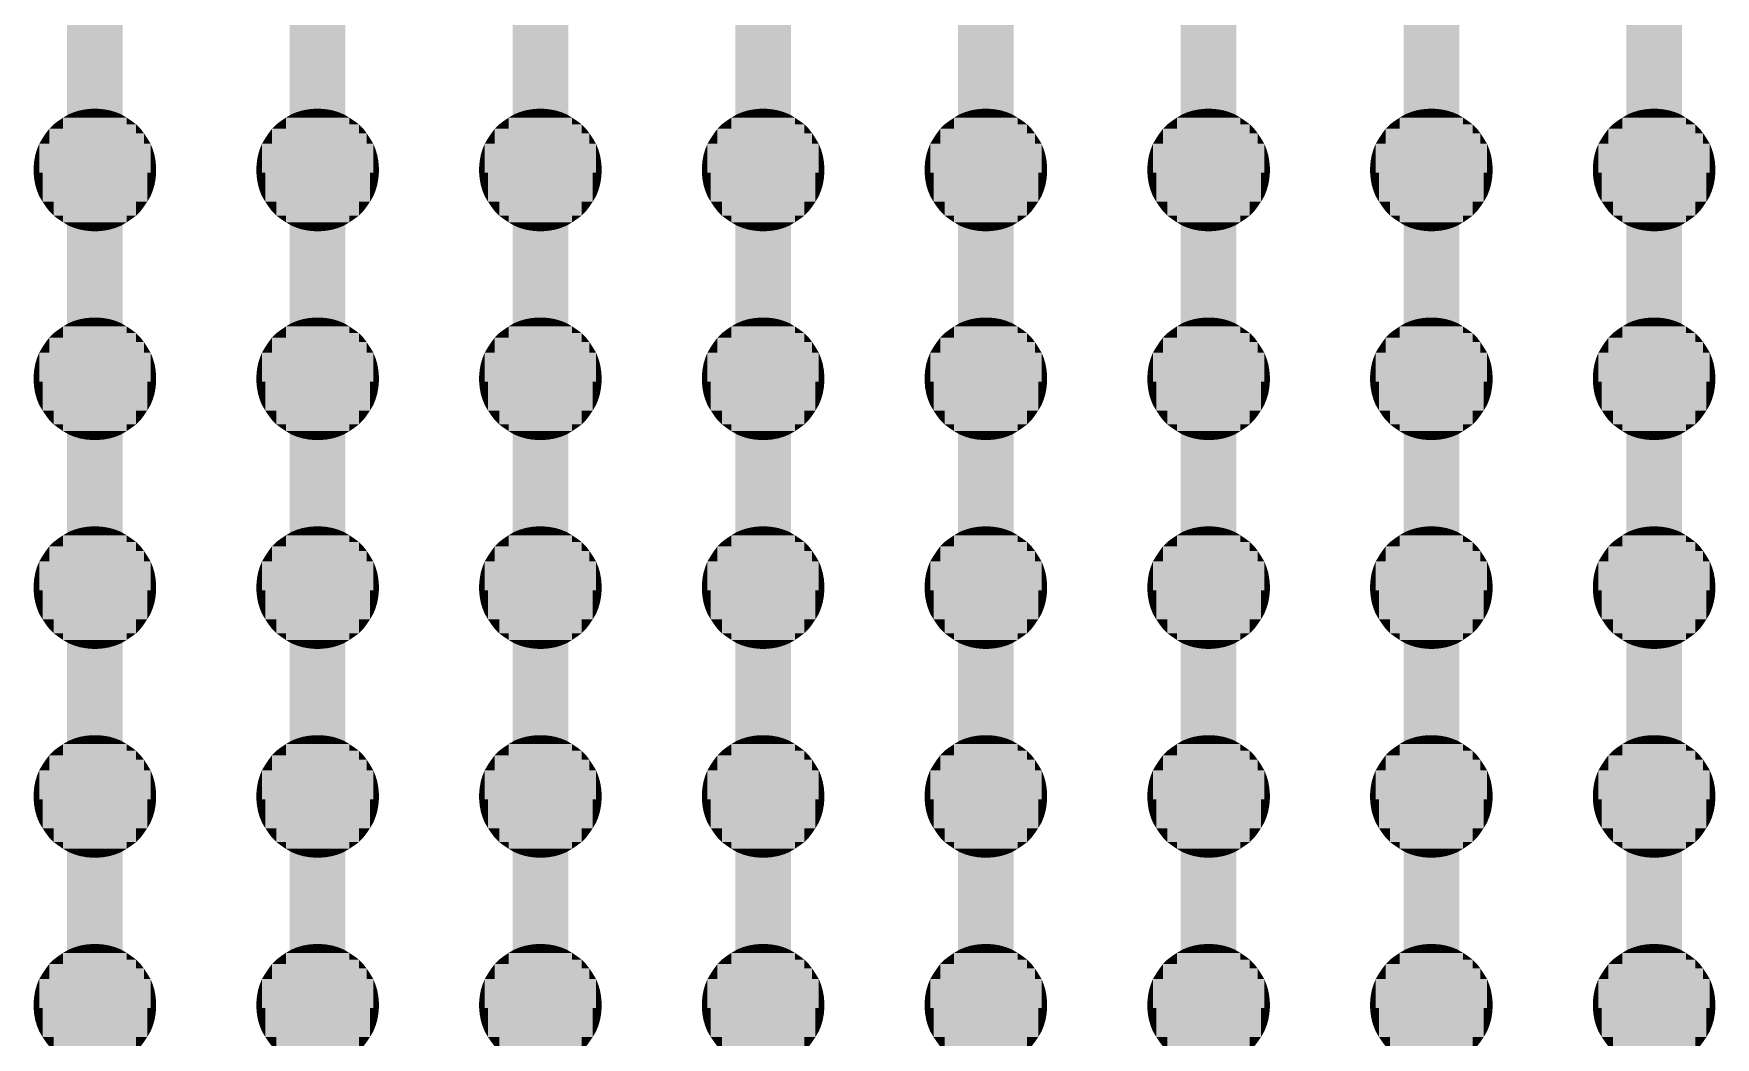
# Model space of a CAD drawing. Extents: x -40166 to 40284, y -45890 to 44060.
# Drawn here: x -5326 to -2306, y -40273 to -38470 of the extents above; entities that cross this region are included whole.
import ezdxf

# ---------------------------------------------------------------- set-up
doc = ezdxf.new("R2010")
doc.units = 0
for name, color, linetype in [('10', 12, 'CONTINUOUS'), ('11', 13, 'CONTINUOUS'), ('12', 14, 'CONTINUOUS'), ('13', 15, 'CONTINUOUS'), ('14', 16, 'CONTINUOUS'), ('15', 17, 'CONTINUOUS'), ('16', 18, 'CONTINUOUS'), ('17', 19, 'CONTINUOUS'), ('18', 20, 'CONTINUOUS'), ('19', 21, 'CONTINUOUS'), ('20', 22, 'CONTINUOUS'), ('21', 23, 'CONTINUOUS'), ('22', 24, 'CONTINUOUS'), ('23', 25, 'CONTINUOUS'), ('24', 26, 'CONTINUOUS'), ('25', 27, 'CONTINUOUS'), ('26', 28, 'CONTINUOUS'), ('27', 29, 'CONTINUOUS'), ('28', 30, 'CONTINUOUS'), ('29', 31, 'CONTINUOUS'), ('3', 6, 'CONTINUOUS'), ('30', 32, 'CONTINUOUS'), ('31', 33, 'CONTINUOUS'), ('32', 34, 'CONTINUOUS'), ('33', 35, 'CONTINUOUS'), ('34', 36, 'CONTINUOUS'), ('35', 37, 'CONTINUOUS'), ('36', 38, 'CONTINUOUS'), ('37', 39, 'CONTINUOUS'), ('38', 40, 'CONTINUOUS'), ('39', 41, 'CONTINUOUS'), ('40', 42, 'CONTINUOUS'), ('41', 43, 'CONTINUOUS'), ('42', 44, 'CONTINUOUS'), ('43', 45, 'CONTINUOUS'), ('44', 46, 'CONTINUOUS'), ('45', 47, 'CONTINUOUS'), ('46', 48, 'CONTINUOUS'), ('47', 49, 'CONTINUOUS'), ('48', 50, 'CONTINUOUS'), ('49', 51, 'CONTINUOUS'), ('5', 7, 'CONTINUOUS'), ('50', 52, 'CONTINUOUS'), ('6', 8, 'CONTINUOUS'), ('7', 9, 'CONTINUOUS'), ('8', 10, 'CONTINUOUS'), ('9', 11, 'CONTINUOUS'), ('L1D0_square', 2, 'CONTINUOUS'), ('L2D0_round', 3, 'CONTINUOUS')]:
    doc.layers.add(name, color=color, linetype=linetype)

# ---------------------------------------------------------------- blocks, each defined once
blk = doc.blocks.new('CIRCLE$5')
at = {"layer": 'L1D0_square'}
for points in [[(-74, 82), (-66, 88), (-57, 82), (-57, 94)], [(-57, 94), (-47, 100), (-27, 94), (-27, 100)], [(-57, 74), (-57, 94), (-5, 74), (-5, 94)], [(-47, 100), (-37, 104), (-27, 100), (-27, 107)], [(-27, 107), (-16, 109), (-5, 107), (-5, 110)], [(-27, 94), (-27, 107), (-5, 94), (-5, 107)], [(-5, 107), (-5, 110), (5, 107), (5, 110)], [(-5, 94), (-5, 107), (27, 94), (27, 107)], [(-5, 82), (-5, 94), (57, 82), (57, 94)], [(5, 107), (5, 110), (16, 107), (16, 109)], [(16, 107), (16, 109), (27, 107)], [(27, 100), (27, 107), (47, 100), (37, 104)], [(27, 94), (27, 100), (57, 94), (47, 100)], [(57, 82), (57, 94), (74, 82), (66, 88)], [(-94, 57), (-88, 66), (-82, 57), (-82, 74)], [(-82, 74), (-74, 82), (-57, 74), (-57, 82)], [(-82, 47), (-82, 74), (-5, 47), (-5, 74)], [(-5, 66), (-5, 82), (74, 66), (74, 82)], [(-5, 47), (-5, 66), (88, 47), (88, 66)], [(74, 66), (74, 82), (88, 66), (82, 74)], [(88, 47), (88, 66), (100, 47), (94, 57)], [(-107, 27), (-104, 37), (-100, 27), (-100, 47)], [(-100, 47), (-94, 57), (-82, 47), (-82, 57)], [(-100, -5), (-100, 47), (100, -5), (100, 47)], [(100, 27), (100, 47), (107, 27), (104, 37)], [(-110, 5), (-109, 16), (-100, 5), (-100, 16)], [(-110, -5), (-110, 5), (-100, -5), (-100, 5)], [(-109, 16), (-107, 27), (-100, 16), (-100, 27)], [(100, 16), (100, 27), (109, 16), (107, 27)], [(100, 5), (100, 16), (110, 5), (109, 16)], [(100, -5), (100, 5), (110, -5), (110, 5)], [(-109, -16), (-110, -5), (-94, -16), (-94, -5)], [(-107, -27), (-109, -16), (-94, -27), (-94, -16)], [(-104, -37), (-107, -27), (-94, -37), (-94, -27)], [(-94, -57), (-94, -5), (94, -57), (94, -5)], [(94, -16), (94, -5), (109, -16), (110, -5)], [(94, -27), (94, -16), (107, -27), (109, -16)], [(94, -37), (94, -27), (104, -37), (107, -27)], [(-100, -47), (-104, -37), (-94, -47), (-94, -37)], [(-94, -57), (-100, -47), (-94, -47)], [(-88, -66), (-94, -57), (-74, -66), (-74, -57)], [(-74, -82), (-74, -57), (-5, -82), (-5, -57)], [(-5, -82), (-5, -57), (74, -82), (74, -57)], [(74, -66), (74, -57), (88, -66), (94, -57)], [(94, -57), (94, -37), (100, -47), (104, -37)], [(-82, -74), (-88, -66), (-74, -74), (-74, -66)], [(-74, -82), (-82, -74), (-74, -74)], [(-57, -94), (-66, -88), (-57, -82), (-74, -82)], [(-57, -94), (-57, -82), (-5, -94), (-5, -82)], [(-5, -94), (-5, -82), (57, -94), (57, -82)], [(57, -94), (57, -82), (66, -88), (74, -82)], [(74, -82), (74, -66), (82, -74), (88, -66)], [(-47, -100), (-57, -94), (-27, -100), (-27, -94)], [(-27, -107), (-37, -104), (-27, -100), (-47, -100)], [(-27, -107), (-27, -94), (-5, -107), (-5, -94)], [(-5, -110), (-16, -109), (-5, -107), (-27, -107)], [(-5, -107), (-5, -94), (27, -107), (27, -94)], [(-5, -110), (-5, -107), (5, -110), (5, -107)], [(5, -110), (5, -107), (16, -109), (16, -107)], [(16, -109), (16, -107), (27, -107)], [(27, -100), (27, -94), (47, -100), (57, -94)], [(27, -107), (27, -100), (37, -104), (47, -100)]]:
    blk.add_solid(points, dxfattribs=at)
blk = doc.blocks.new('chamber')
at = {"layer": '10'}
for points in [[(-85, -250), (-85, 25), (-84, -250), (-84, 25)], [(-67, -250), (-67, 25), (-66, -250), (-66, 25)]]:
    blk.add_solid(points, dxfattribs=at)
at = {"layer": '11'}
for points in [[(-86, -250), (-86, 25), (-85, -250), (-85, 25)], [(-66, -250), (-66, 25), (-65, -250), (-65, 25)]]:
    blk.add_solid(points, dxfattribs=at)
at = {"layer": '12'}
for points in [[(-87, -250), (-87, 25), (-86, -250), (-86, 25)], [(-65, -250), (-65, 25), (-64, -250), (-64, 25)]]:
    blk.add_solid(points, dxfattribs=at)
at = {"layer": '13'}
for points in [[(-88, -250), (-88, 25), (-87, -250), (-87, 25)], [(-64, -250), (-64, 25), (-63, -250), (-63, 25)]]:
    blk.add_solid(points, dxfattribs=at)
at = {"layer": '14'}
for points in [[(-89, -250), (-89, 25), (-88, -250), (-88, 25)], [(-63, -250), (-63, 25), (-62, -250), (-62, 25)]]:
    blk.add_solid(points, dxfattribs=at)
at = {"layer": '15'}
for points in [[(-90, -250), (-90, 25), (-89, -250), (-89, 25)], [(-62, -250), (-62, 25), (-61, -250), (-61, 25)]]:
    blk.add_solid(points, dxfattribs=at)
at = {"layer": '16'}
for points in [[(-91, -250), (-91, 25), (-90, -250), (-90, 25)], [(-61, -250), (-61, 25), (-60, -250), (-60, 25)]]:
    blk.add_solid(points, dxfattribs=at)
at = {"layer": '17'}
for points in [[(-92, -250), (-92, 25), (-91, -250), (-91, 25)], [(-60, -250), (-60, 25), (-59, -250), (-59, 25)]]:
    blk.add_solid(points, dxfattribs=at)
at = {"layer": '18'}
for points in [[(-93, -250), (-93, 25), (-92, -250), (-92, 25)], [(-59, -250), (-59, 25), (-58, -250), (-58, 25)]]:
    blk.add_solid(points, dxfattribs=at)
at = {"layer": '19'}
for points in [[(-94, -250), (-94, 25), (-93, -250), (-93, 25)], [(-58, -250), (-58, 25), (-57, -250), (-57, 25)]]:
    blk.add_solid(points, dxfattribs=at)
at = {"layer": '20'}
for points in [[(-95, -250), (-95, 25), (-94, -250), (-94, 25)], [(-57, -250), (-57, 25), (-56, -250), (-56, 25)]]:
    blk.add_solid(points, dxfattribs=at)
at = {"layer": '21'}
for points in [[(-96, -250), (-96, 25), (-95, -250), (-95, 25)], [(-56, -250), (-56, 25), (-55, -250), (-55, 25)]]:
    blk.add_solid(points, dxfattribs=at)
at = {"layer": '22'}
for points in [[(-97, -250), (-97, 25), (-96, -250), (-96, 25)], [(-55, -250), (-55, 25), (-54, -250), (-54, 25)]]:
    blk.add_solid(points, dxfattribs=at)
at = {"layer": '23'}
for points in [[(-98, -250), (-98, 25), (-97, -250), (-97, 25)], [(-54, -250), (-54, 25), (-53, -250), (-53, 25)]]:
    blk.add_solid(points, dxfattribs=at)
at = {"layer": '24'}
for points in [[(-99, -250), (-99, 25), (-98, -250), (-98, 25)], [(-53, -250), (-53, 25), (-52, -250), (-52, 25)]]:
    blk.add_solid(points, dxfattribs=at)
at = {"layer": '25'}
for points in [[(-100, -250), (-100, 25), (-99, -250), (-99, 25)], [(-52, -250), (-52, 25), (-51, -250), (-51, 25)]]:
    blk.add_solid(points, dxfattribs=at)
at = {"layer": '26'}
for points in [[(-101, -250), (-101, 25), (-100, -250), (-100, 25)], [(-51, -250), (-51, 25), (-50, -250), (-50, 25)]]:
    blk.add_solid(points, dxfattribs=at)
at = {"layer": '27'}
for points in [[(-102, -250), (-102, 25), (-101, -250), (-101, 25)], [(-50, -250), (-50, 25), (-49, -250), (-49, 25)]]:
    blk.add_solid(points, dxfattribs=at)
at = {"layer": '28'}
for points in [[(-103, -250), (-103, 25), (-102, -250), (-102, 25)], [(-49, -250), (-49, 25), (-48, -250), (-48, 25)]]:
    blk.add_solid(points, dxfattribs=at)
at = {"layer": '29'}
for points in [[(-104, -250), (-104, 25), (-103, -250), (-103, 25)], [(-48, -250), (-48, 25), (-47, -250), (-47, 25)]]:
    blk.add_solid(points, dxfattribs=at)
at = {"layer": '3'}
for points in [[(-78, -250), (-78, 25), (-76, -250), (-76, 25)], [(-75, -250), (-75, 25), (-73, -250), (-73, 25)]]:
    blk.add_solid(points, dxfattribs=at)
at = {"layer": '30'}
for points in [[(-105, -250), (-105, 25), (-104, -250), (-104, 25)], [(-47, -250), (-47, 25), (-46, -250), (-46, 25)]]:
    blk.add_solid(points, dxfattribs=at)
at = {"layer": '31'}
for points in [[(-106, -250), (-106, 25), (-105, -250), (-105, 25)], [(-46, -250), (-46, 25), (-45, -250), (-45, 25)]]:
    blk.add_solid(points, dxfattribs=at)
at = {"layer": '32'}
for points in [[(-107, -250), (-107, 25), (-106, -250), (-106, 25)], [(-45, -250), (-45, 25), (-44, -250), (-44, 25)]]:
    blk.add_solid(points, dxfattribs=at)
at = {"layer": '33'}
for points in [[(-108, -250), (-108, 25), (-107, -250), (-107, 25)], [(-44, -250), (-44, 25), (-43, -250), (-43, 25)]]:
    blk.add_solid(points, dxfattribs=at)
at = {"layer": '34'}
for points in [[(-109, -250), (-109, 25), (-108, -250), (-108, 25)], [(-43, -250), (-43, 25), (-42, -250), (-42, 25)]]:
    blk.add_solid(points, dxfattribs=at)
at = {"layer": '35'}
for points in [[(-110, -250), (-110, 25), (-109, -250), (-109, 25)], [(-42, -250), (-42, 25), (-41, -250), (-41, 25)]]:
    blk.add_solid(points, dxfattribs=at)
at = {"layer": '36'}
for points in [[(-111, -250), (-111, 25), (-110, -250), (-110, 25)], [(-41, -250), (-41, 25), (-40, -250), (-40, 25)]]:
    blk.add_solid(points, dxfattribs=at)
at = {"layer": '37'}
for points in [[(-112, -250), (-112, 25), (-111, -250), (-111, 25)], [(-40, -250), (-40, 25), (-39, -250), (-39, 25)]]:
    blk.add_solid(points, dxfattribs=at)
at = {"layer": '38'}
for points in [[(-113, -250), (-113, 25), (-112, -250), (-112, 25)], [(-39, -250), (-39, 25), (-38, -250), (-38, 25)]]:
    blk.add_solid(points, dxfattribs=at)
at = {"layer": '39'}
for points in [[(-114, -250), (-114, 25), (-113, -250), (-113, 25)], [(-38, -250), (-38, 25), (-37, -250), (-37, 25)]]:
    blk.add_solid(points, dxfattribs=at)
at = {"layer": '40'}
for points in [[(-115, -250), (-115, 25), (-114, -250), (-114, 25)], [(-37, -250), (-37, 25), (-36, -250), (-36, 25)]]:
    blk.add_solid(points, dxfattribs=at)
at = {"layer": '41'}
for points in [[(-116, -250), (-116, 25), (-115, -250), (-115, 25)], [(-36, -250), (-36, 25), (-35, -250), (-35, 25)]]:
    blk.add_solid(points, dxfattribs=at)
at = {"layer": '42'}
for points in [[(-117, -250), (-117, 25), (-116, -250), (-116, 25)], [(-35, -250), (-35, 25), (-34, -250), (-34, 25)]]:
    blk.add_solid(points, dxfattribs=at)
at = {"layer": '43'}
for points in [[(-118, -250), (-118, 25), (-117, -250), (-117, 25)], [(-34, -250), (-34, 25), (-33, -250), (-33, 25)]]:
    blk.add_solid(points, dxfattribs=at)
at = {"layer": '44'}
for points in [[(-119, -250), (-119, 25), (-118, -250), (-118, 25)], [(-33, -250), (-33, 25), (-32, -250), (-32, 25)]]:
    blk.add_solid(points, dxfattribs=at)
at = {"layer": '45'}
for points in [[(-120, -250), (-120, 25), (-119, -250), (-119, 25)], [(-32, -250), (-32, 25), (-31, -250), (-31, 25)]]:
    blk.add_solid(points, dxfattribs=at)
at = {"layer": '46'}
for points in [[(-121, -250), (-121, 25), (-120, -250), (-120, 25)], [(-31, -250), (-31, 25), (-30, -250), (-30, 25)]]:
    blk.add_solid(points, dxfattribs=at)
at = {"layer": '47'}
for points in [[(-122, -250), (-122, 25), (-121, -250), (-121, 25)], [(-30, -250), (-30, 25), (-29, -250), (-29, 25)]]:
    blk.add_solid(points, dxfattribs=at)
at = {"layer": '48'}
for points in [[(-123, -250), (-123, 25), (-122, -250), (-122, 25)], [(-29, -250), (-29, 25), (-28, -250), (-28, 25)]]:
    blk.add_solid(points, dxfattribs=at)
at = {"layer": '49'}
for points in [[(-124, -250), (-124, 25), (-123, -250), (-123, 25)], [(-28, -250), (-28, 25), (-27, -250), (-27, 25)]]:
    blk.add_solid(points, dxfattribs=at)
at = {"layer": '5'}
for points in [[(-80, -250), (-80, 25), (-78, -250), (-78, 25)], [(-73, -250), (-73, 25), (-71, -250), (-71, 25)]]:
    blk.add_solid(points, dxfattribs=at)
at = {"layer": '50'}
for points in [[(-125, -250), (-125, 25), (-124, -250), (-124, 25)], [(-27, -250), (-27, 25), (-26, -250), (-26, 25)], [(-26, -250), (-26, 25), (-25, -250), (-25, 25)]]:
    blk.add_solid(points, dxfattribs=at)
at = {"layer": '6'}
for points in [[(-81, -250), (-81, 25), (-80, -250), (-80, 25)], [(-71, -250), (-71, 25), (-70, -250), (-70, 25)]]:
    blk.add_solid(points, dxfattribs=at)
at = {"layer": '7'}
for points in [[(-82, -250), (-82, 25), (-81, -250), (-81, 25)], [(-70, -250), (-70, 25), (-69, -250), (-69, 25)]]:
    blk.add_solid(points, dxfattribs=at)
at = {"layer": '8'}
for points in [[(-83, -250), (-83, 25), (-82, -250), (-82, 25)], [(-69, -250), (-69, 25), (-68, -250), (-68, 25)]]:
    blk.add_solid(points, dxfattribs=at)
at = {"layer": '9'}
for points in [[(-84, -250), (-84, 25), (-83, -250), (-83, 25)], [(-68, -250), (-68, 25), (-67, -250), (-67, 25)]]:
    blk.add_solid(points, dxfattribs=at)
at = {"layer": 'L2D0_round'}
blk.add_solid([(-125, -250), (-125, 25), (-25, -250), (-25, 25)], dxfattribs=at)
blk.add_blockref('CIRCLE$5', (-75, 75))
blk = doc.blocks.new('device')
for p in [(-1200, -1600), (-800, -1600), (-400, -1600), (0, -1600), (400, -1600), (800, -1600), (1200, -1600), (1600, -1600), (-1200, -1975), (-800, -1975), (-400, -1975), (0, -1975), (400, -1975), (800, -1975), (1200, -1975), (1600, -1975), (-1200, -2350), (-800, -2350), (-400, -2350), (0, -2350), (400, -2350), (800, -2350), (1200, -2350), (1600, -2350), (-1200, -2725), (-800, -2725), (-400, -2725), (0, -2725), (400, -2725), (800, -2725), (1200, -2725), (1600, -2725), (-1200, -3100), (-800, -3100), (-400, -3100), (0, -3100), (400, -3100), (800, -3100), (1200, -3100), (1600, -3100), (-1200, -3475), (-800, -3475), (-400, -3475), (0, -3475), (400, -3475), (800, -3475), (1200, -3475), (1600, -3475)]:
    blk.add_blockref('chamber', p)

msp = doc.modelspace()

# ---------------------------------------------------------------- block references
msp.add_blockref('device', (-3941, -36815))

doc.saveas('drawing.dxf')
